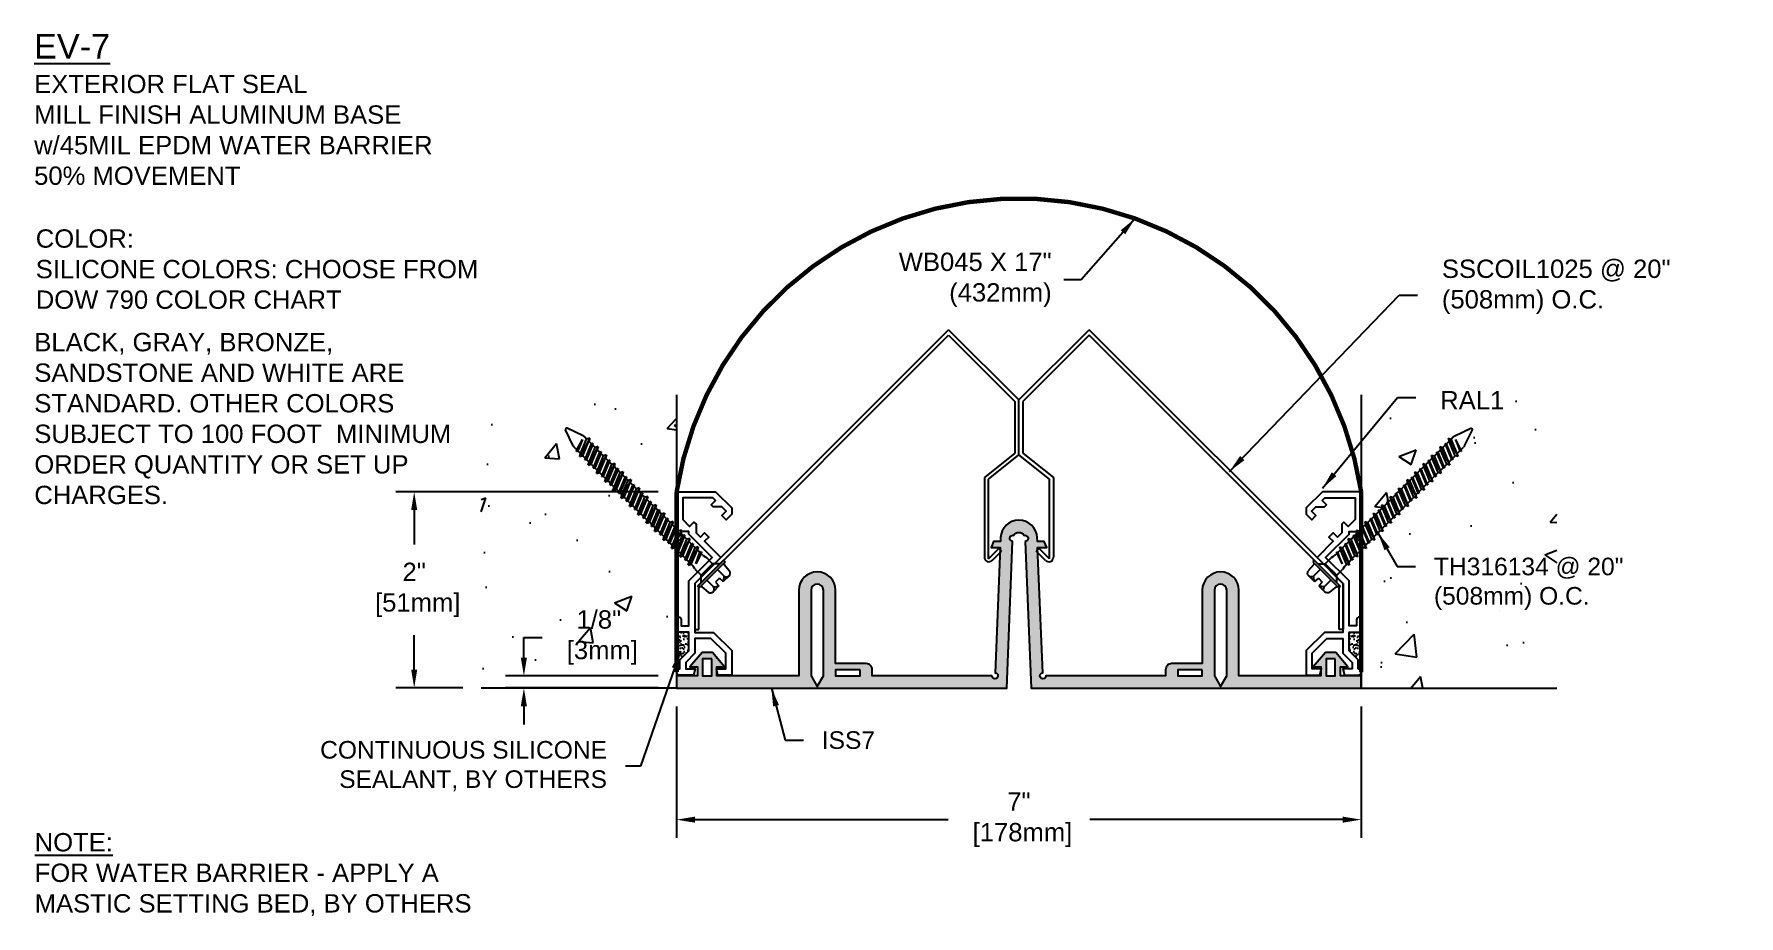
# Model space of a CAD drawing. Header units: inches. Extents: x -34.2 to -16.8, y 18.2 to 27.2.
import ezdxf

# ---------------------------------------------------------------- set-up
doc = ezdxf.new("R2010")
doc.units = ezdxf.units.IN
doc.header["$MEASUREMENT"] = 0
for name, color, linetype in [('Anchors', 4, 'Continuous'), ('Conditions', 1, 'Continuous'), ('Dimensions', 3, 'Continuous'), ('Fillers', 2, 'Continuous'), ('Metals', 7, 'Continuous'), ('TEXT', 2, 'Continuous')]:
    doc.layers.add(name, color=color, linetype=linetype)
doc.styles.add('ARIAL', font='arial.ttf')
doc.dimstyles.new('Arial', dxfattribs={"dimtxt": 0.1875, "dimasz": 0.1875, "dimexe": 0.1875, "dimexo": 0.1875, "dimgap": 0.1875, "dimtad": 0, "dimtih": 1, "dimtoh": 1, "dimdec": 4, "dimzin": 3, "dimdsep": 46, "dimlunit": 4, "dimtxsty": 'ARIAL', "dimcen": 0.1875, "dimadec": 0, "dimazin": 0, "dimtfac": 1, "dimtdec": 4, "dimtofl": 0, "dimtmove": 0, "dimatfit": 3, "dimfxl": 0, "dimfrac": 2, "dimtolj": 1, "dimtzin": 0, "dimarcsym": 0})

# ---------------------------------------------------------------- blocks, each defined once
blk = doc.blocks.new('*D7')
at = {"layer": 'DEFPOINTS', "color": 0}
for p in [(-27.679, 20.558), (-20.679, 20.558), (-27.679, 19.211)]:
    blk.add_point(p, dxfattribs=at)
at = {"layer": 'Dimensions', "color": 0, "lineweight": -2}
for p, q in [((-27.679, 20.37), (-27.679, 19.024)), ((-20.679, 20.37), (-20.679, 19.024)), ((-27.492, 19.211), (-24.904, 19.211)), ((-20.867, 19.211), (-23.454, 19.211))]:
    blk.add_line(p, q, dxfattribs=at)
at = {"layer": 'Dimensions', "color": 0}
for points in [[(-27.492, 19.242), (-27.492, 19.18), (-27.679, 19.211)], [(-20.867, 19.242), (-20.867, 19.18), (-20.679, 19.211)]]:
    blk.add_solid(points, dxfattribs=at)
at = {"layer": 'Dimensions', "color": 0, "insert": (-24.179, 19.211), "char_height": 0.1875, "attachment_point": 5, "style": 'ARIAL'}
blk.add_mtext('\\A1;7"\\P [178mm]', dxfattribs=at)
blk = doc.blocks.new('*D8')
at = {"layer": 'DEFPOINTS', "color": 0}
for p in [(-27.679, 22.565), (-30.363, 20.558), (-29.679, 20.558)]:
    blk.add_point(p, dxfattribs=at)
at = {"layer": 'Dimensions', "color": 0, "lineweight": -2}
for p, q in [((-27.867, 22.565), (-30.551, 22.565)), ((-30.363, 22.377), (-30.363, 22.026)), ((-30.363, 20.745), (-30.363, 21.097)), ((-29.867, 20.558), (-30.551, 20.558))]:
    blk.add_line(p, q, dxfattribs=at)
at = {"layer": 'Dimensions', "color": 0}
for points in [[(-30.394, 22.377), (-30.332, 22.377), (-30.363, 22.565)], [(-30.394, 20.745), (-30.332, 20.745), (-30.363, 20.558)]]:
    blk.add_solid(points, dxfattribs=at)
at = {"layer": 'Dimensions', "color": 0, "insert": (-30.363, 21.561), "char_height": 0.1875, "attachment_point": 5, "style": 'ARIAL'}
blk.add_mtext('\\A1;2"\\P [51mm]', dxfattribs=at)
blk = doc.blocks.new('A$CB0F2')
blk.add_lwpolyline([(0.029, 0.002, -0.958439), (0.032, 0.064), (0.032, 0.158), (0.125, 0.251), (0.125, 0.442), (0.001, 0.442), (0.001, 0.597), (0.017, 0.597, -0.414214), (0.048, 0.566), (0.048, 0.504), (0.125, 0.504), (0.125, 0.965), (0.364, 1.204), (0.125, 1.444), (0.125, 1.471), (0.048, 1.471), (0.048, 1.409, -0.414214), (0.017, 1.378), (0.001, 1.378), (0.001, 1.877), (0.397, 1.877), (0.564, 1.711), (0.564, 1.647), (0.507, 1.59), (0.463, 1.634), (0.508, 1.679), (0.464, 1.723), (0.375, 1.722), (0.354, 1.744), (0.398, 1.788), (0.371, 1.815), (0.063, 1.815), (0.063, 1.594), (0.133, 1.523), (0.177, 1.567), (0.199, 1.545), (0.199, 1.457), (0.243, 1.414), (0.286, 1.457), (0.33, 1.414), (0.286, 1.37), (0.452, 1.204), (0.187, 0.939), (0.187, 0.439), (0.377, 0.439), (0.564, 0.252), (0.564, 0.002), (0.423, 0.002), (0.407, 0.064), (0.502, 0.064), (0.502, 0.226), (0.351, 0.377), (0.187, 0.377), (0.187, 0.225), (0.094, 0.132), (0.094, 0.064), (0.189, 0.064), (0.172, 0.002), (0.029, 0.002)], format="xyb")
blk = doc.blocks.new('ral1')
blk.add_blockref('A$CB0F2', (-0.029, -0.002))
blk = doc.blocks.new('Th316134')
for p, q in [((-0.157, 1.75), (-0.157, 1.769)), ((-0.157, 1.769), (0.157, 1.769)), ((-0.157, 1.75), (0.157, 1.75)), ((-0.135, 1.779), (-0.129, 1.85)), ((-0.115, 1.75), (-0.07, 1.705)), ((-0.097, 1.877), (-0.027, 1.877)), ((-0.065, 1.769), (-0.065, 1.85)), ((-0.023, 1.833), (-0.027, 1.877)), ((-0.023, 1.833), (0.023, 1.833)), ((0.023, 1.833), (0.027, 1.877)), ((0.027, 1.877), (0.097, 1.877)), ((0.064, 1.769), (0.064, 1.85)), ((0.115, 1.75), (0.07, 1.705)), ((0.135, 1.779), (0.129, 1.85)), ((0.157, 1.769), (0.157, 1.75)), ((-0.07, 1.705), (-0.07, 1.638)), ((-0.07, 1.705), (0.07, 1.705)), ((-0.069, 1.628), (-0.063, 1.602)), ((0.069, 1.628), (0.063, 1.602)), ((0.07, 1.705), (0.07, 1.638)), ((-0.086, 1.516), (0.086, 1.566)), ((-0.086, 1.516), (-0.062, 1.529)), ((-0.086, 1.516), (-0.062, 1.503)), ((-0.086, 1.414), (0.086, 1.465)), ((-0.074, 1.566), (0.032, 1.603)), ((-0.074, 1.566), (-0.062, 1.573)), ((-0.074, 1.566), (-0.062, 1.56)), ((-0.074, 1.465), (0.074, 1.516)), ((-0.074, 1.465), (-0.062, 1.471)), ((-0.074, 1.465), (-0.062, 1.459)), ((-0.062, 1.573), (0.032, 1.603)), ((0.032, 1.603), (-0.062, 1.56)), ((-0.062, 1.593), (-0.062, 1.573)), ((0.062, 1.579), (-0.062, 1.529)), ((-0.062, 1.56), (-0.062, 1.529)), ((0.062, 1.553), (-0.062, 1.503)), ((-0.062, 1.471), (0.062, 1.522)), ((0.062, 1.509), (-0.062, 1.459)), ((-0.062, 1.503), (-0.062, 1.471)), ((0.062, 1.478), (-0.062, 1.427)), ((-0.062, 1.459), (-0.062, 1.427)), ((0.062, 1.593), (0.062, 1.579)), ((0.086, 1.566), (0.062, 1.579)), ((0.086, 1.566), (0.062, 1.553)), ((0.062, 1.553), (0.062, 1.522)), ((0.074, 1.516), (0.062, 1.522)), ((0.074, 1.516), (0.062, 1.509)), ((0.062, 1.509), (0.062, 1.478)), ((0.086, 1.465), (0.062, 1.478)), ((0.086, 1.465), (0.062, 1.452)), ((-0.086, 1.414), (-0.062, 1.427)), ((-0.086, 1.414), (-0.062, 1.401)), ((-0.086, 1.313), (0.086, 1.363)), ((-0.086, 1.313), (-0.062, 1.325)), ((-0.086, 1.313), (-0.062, 1.3)), ((-0.074, 1.363), (0.074, 1.414)), ((-0.074, 1.363), (-0.062, 1.369)), ((-0.074, 1.363), (-0.062, 1.357)), ((-0.074, 1.262), (0.074, 1.313)), ((0.062, 1.452), (-0.062, 1.401)), ((-0.062, 1.369), (0.062, 1.42)), ((0.062, 1.408), (-0.062, 1.357)), ((-0.062, 1.401), (-0.062, 1.369)), ((0.062, 1.376), (-0.062, 1.325)), ((-0.062, 1.357), (-0.062, 1.325)), ((0.062, 1.35), (-0.062, 1.3)), ((-0.062, 1.268), (0.062, 1.319)), ((0.062, 1.452), (0.062, 1.42)), ((0.074, 1.414), (0.062, 1.42)), ((0.074, 1.414), (0.062, 1.408)), ((0.062, 1.408), (0.062, 1.376)), ((0.086, 1.363), (0.062, 1.376)), ((0.086, 1.363), (0.062, 1.35)), ((0.062, 1.35), (0.062, 1.319)), ((0.074, 1.313), (0.062, 1.319)), ((0.074, 1.313), (0.062, 1.306)), ((-0.086, 1.211), (0.086, 1.262)), ((-0.086, 1.211), (-0.062, 1.224)), ((-0.086, 1.211), (-0.062, 1.198)), ((-0.074, 1.262), (-0.062, 1.268)), ((-0.074, 1.262), (-0.062, 1.256)), ((-0.074, 1.16), (0.074, 1.211)), ((-0.074, 1.16), (-0.062, 1.166)), ((0.062, 1.306), (-0.062, 1.256)), ((-0.062, 1.3), (-0.062, 1.268)), ((0.062, 1.275), (-0.062, 1.224)), ((-0.062, 1.256), (-0.062, 1.224)), ((0.062, 1.249), (-0.062, 1.198)), ((-0.062, 1.166), (0.062, 1.217)), ((0.062, 1.205), (-0.062, 1.154)), ((-0.062, 1.198), (-0.062, 1.166)), ((0.062, 1.173), (-0.062, 1.122)), ((0.062, 1.306), (0.062, 1.275)), ((0.086, 1.262), (0.062, 1.275)), ((0.086, 1.262), (0.062, 1.249)), ((0.062, 1.249), (0.062, 1.217)), ((0.074, 1.211), (0.062, 1.217)), ((0.074, 1.211), (0.062, 1.205)), ((0.062, 1.205), (0.062, 1.173)), ((0.086, 1.16), (0.062, 1.173)), ((-0.086, 1.109), (0.086, 1.16)), ((-0.086, 1.109), (-0.062, 1.122)), ((-0.086, 1.109), (-0.062, 1.096)), ((-0.086, 1.008), (0.086, 1.059)), ((-0.086, 1.008), (-0.062, 1.021)), ((-0.074, 1.16), (-0.062, 1.154)), ((-0.074, 1.059), (0.074, 1.109)), ((-0.074, 1.059), (-0.062, 1.065)), ((-0.074, 1.059), (-0.062, 1.052)), ((-0.062, 1.154), (-0.062, 1.122)), ((0.062, 1.147), (-0.062, 1.096)), ((-0.062, 1.065), (0.062, 1.116)), ((0.062, 1.103), (-0.062, 1.052)), ((-0.062, 1.096), (-0.062, 1.065)), ((0.062, 1.072), (-0.062, 1.021)), ((-0.062, 1.052), (-0.062, 1.021)), ((0.062, 1.046), (-0.062, 0.995)), ((0.086, 1.16), (0.062, 1.147)), ((0.062, 1.147), (0.062, 1.116)), ((0.074, 1.109), (0.062, 1.116)), ((0.074, 1.109), (0.062, 1.103)), ((0.062, 1.103), (0.062, 1.072)), ((0.086, 1.059), (0.062, 1.072)), ((0.086, 1.059), (0.062, 1.046)), ((0.062, 1.046), (0.062, 1.014)), ((-0.086, 1.008), (-0.062, 0.995)), ((-0.086, 0.906), (0.086, 0.957)), ((-0.086, 0.906), (-0.062, 0.919)), ((-0.086, 0.906), (-0.062, 0.893)), ((-0.074, 0.957), (0.074, 1.008)), ((-0.074, 0.957), (-0.062, 0.963)), ((-0.074, 0.957), (-0.062, 0.951)), ((-0.074, 0.855), (0.074, 0.906)), ((-0.062, 0.963), (0.062, 1.014)), ((0.062, 1.002), (-0.062, 0.951)), ((-0.062, 0.995), (-0.062, 0.963)), ((0.062, 0.97), (-0.062, 0.919)), ((-0.062, 0.951), (-0.062, 0.919)), ((0.062, 0.944), (-0.062, 0.893)), ((-0.062, 0.862), (0.062, 0.912)), ((0.062, 0.9), (-0.062, 0.849)), ((-0.062, 0.893), (-0.062, 0.862)), ((0.074, 1.008), (0.062, 1.014)), ((0.074, 1.008), (0.062, 1.002)), ((0.062, 1.002), (0.062, 0.97)), ((0.086, 0.957), (0.062, 0.97)), ((0.086, 0.957), (0.062, 0.944)), ((0.062, 0.944), (0.062, 0.912)), ((0.074, 0.906), (0.062, 0.912)), ((0.074, 0.906), (0.062, 0.9)), ((0.062, 0.9), (0.062, 0.868)), ((-0.086, 0.805), (0.086, 0.855)), ((-0.086, 0.805), (-0.062, 0.818)), ((-0.086, 0.805), (-0.062, 0.792)), ((-0.086, 0.703), (0.086, 0.754)), ((-0.074, 0.855), (-0.062, 0.862)), ((-0.074, 0.855), (-0.062, 0.849)), ((-0.074, 0.754), (0.074, 0.805)), ((-0.074, 0.754), (-0.062, 0.76)), ((-0.074, 0.754), (-0.062, 0.748)), ((0.062, 0.868), (-0.062, 0.818)), ((-0.062, 0.849), (-0.062, 0.818)), ((0.062, 0.843), (-0.062, 0.792)), ((-0.062, 0.76), (0.062, 0.811)), ((0.062, 0.799), (-0.062, 0.748)), ((-0.062, 0.792), (-0.062, 0.76)), ((0.062, 0.767), (-0.062, 0.716)), ((-0.062, 0.748), (-0.062, 0.716)), ((0.062, 0.741), (-0.062, 0.69)), ((0.086, 0.855), (0.062, 0.868)), ((0.086, 0.855), (0.062, 0.843)), ((0.062, 0.843), (0.062, 0.811)), ((0.074, 0.805), (0.062, 0.811)), ((0.074, 0.805), (0.062, 0.799)), ((0.062, 0.799), (0.062, 0.767)), ((0.086, 0.754), (0.062, 0.767)), ((0.086, 0.754), (0.062, 0.741)), ((0.062, 0.749), (0.062, 0.717)), ((-0.086, 0.703), (-0.062, 0.716)), ((-0.086, 0.703), (-0.062, 0.69)), ((-0.086, 0.609), (0.086, 0.66)), ((-0.086, 0.609), (-0.062, 0.622)), ((-0.086, 0.609), (-0.062, 0.596)), ((-0.074, 0.66), (0.074, 0.711)), ((-0.074, 0.66), (-0.062, 0.666)), ((-0.074, 0.66), (-0.062, 0.654)), ((-0.074, 0.559), (0.074, 0.609)), ((-0.062, 0.666), (0.062, 0.717)), ((0.062, 0.705), (-0.062, 0.654)), ((-0.062, 0.698), (-0.062, 0.666)), ((0.062, 0.673), (-0.062, 0.622)), ((-0.062, 0.654), (-0.062, 0.622)), ((0.062, 0.647), (-0.062, 0.596)), ((-0.062, 0.565), (0.062, 0.616)), ((0.062, 0.603), (-0.062, 0.552)), ((-0.062, 0.596), (-0.062, 0.565)), ((0.074, 0.711), (0.062, 0.717)), ((0.074, 0.711), (0.062, 0.705)), ((0.062, 0.705), (0.062, 0.673)), ((0.086, 0.66), (0.062, 0.673)), ((0.086, 0.66), (0.062, 0.647)), ((0.062, 0.647), (0.062, 0.616)), ((0.074, 0.609), (0.062, 0.616)), ((0.074, 0.609), (0.062, 0.603)), ((0.062, 0.603), (0.062, 0.572)), ((-0.086, 0.508), (0.086, 0.559)), ((-0.086, 0.508), (-0.062, 0.521)), ((-0.086, 0.508), (-0.062, 0.495)), ((-0.086, 0.406), (0.086, 0.457)), ((-0.074, 0.559), (-0.062, 0.565)), ((-0.074, 0.559), (-0.062, 0.552)), ((-0.074, 0.457), (0.074, 0.508)), ((-0.074, 0.457), (-0.062, 0.463)), ((-0.074, 0.457), (-0.062, 0.451)), ((0.062, 0.572), (-0.062, 0.521)), ((-0.062, 0.552), (-0.062, 0.521)), ((0.062, 0.546), (-0.062, 0.495)), ((-0.062, 0.463), (0.062, 0.514)), ((0.062, 0.502), (-0.062, 0.451)), ((-0.062, 0.495), (-0.062, 0.463)), ((0.062, 0.47), (-0.062, 0.419)), ((-0.062, 0.451), (-0.062, 0.419)), ((0.062, 0.444), (-0.062, 0.393)), ((0.086, 0.559), (0.062, 0.572)), ((0.086, 0.559), (0.062, 0.546)), ((0.062, 0.546), (0.062, 0.514)), ((0.074, 0.508), (0.062, 0.514)), ((0.074, 0.508), (0.062, 0.502)), ((0.062, 0.502), (0.062, 0.47)), ((0.086, 0.457), (0.062, 0.47)), ((0.086, 0.457), (0.062, 0.444)), ((0.062, 0.444), (0.062, 0.412)), ((-0.086, 0.406), (-0.062, 0.419)), ((-0.086, 0.406), (-0.062, 0.393)), ((-0.086, 0.305), (0.086, 0.355)), ((-0.086, 0.305), (-0.062, 0.318)), ((-0.086, 0.305), (-0.062, 0.292)), ((-0.074, 0.355), (0.074, 0.406)), ((-0.074, 0.355), (-0.062, 0.362)), ((-0.074, 0.355), (-0.062, 0.349)), ((-0.074, 0.254), (0.074, 0.305)), ((-0.062, 0.362), (0.062, 0.412)), ((0.062, 0.4), (-0.062, 0.349)), ((-0.062, 0.393), (-0.062, 0.362)), ((0.062, 0.368), (-0.062, 0.318)), ((-0.062, 0.349), (-0.062, 0.318)), ((0.062, 0.343), (-0.062, 0.292)), ((-0.062, 0.26), (0.062, 0.311)), ((0.062, 0.299), (-0.062, 0.248)), ((-0.062, 0.292), (-0.062, 0.26)), ((0.074, 0.406), (0.062, 0.412)), ((0.074, 0.406), (0.062, 0.4)), ((0.062, 0.4), (0.062, 0.368)), ((0.086, 0.355), (0.062, 0.368)), ((0.086, 0.355), (0.062, 0.343)), ((0.062, 0.343), (0.062, 0.311)), ((0.074, 0.305), (0.062, 0.311)), ((0.074, 0.305), (0.062, 0.299)), ((0.062, 0.299), (0.062, 0.267)), ((-0.086, 0.203), (0.086, 0.254)), ((-0.086, 0.203), (-0.062, 0.216)), ((-0.086, 0.203), (-0.062, 0.19)), ((-0.074, 0.254), (-0.062, 0.26)), ((-0.074, 0.254), (-0.062, 0.248)), ((0.062, 0.267), (-0.062, 0.216)), ((-0.062, 0.248), (-0.062, 0.216)), ((0.062, 0.241), (-0.062, 0.19)), ((-0.062, 0.19), (-0.062, 0.164)), ((-0.06, 0.149), (-0.01, 0.006)), ((-0.034, 0.166), (0.062, 0.209)), ((-0.034, 0.166), (0.074, 0.203)), ((0.062, 0.197), (-0.034, 0.166)), ((0.06, 0.149), (0.01, 0.006)), ((0.086, 0.254), (0.062, 0.267)), ((0.086, 0.254), (0.062, 0.241)), ((0.062, 0.241), (0.062, 0.209)), ((0.074, 0.203), (0.062, 0.209)), ((0.074, 0.203), (0.062, 0.197)), ((0.062, 0.197), (0.062, 0.164))]:
    blk.add_line(p, q)
for centre, radius, start, end in [((-0.146, 1.78), 0.0112, 270, 355), ((-0.097, 1.845), 0.0327, 9.285, 170.715), ((0, 1.788), 0.0896, 107.4215, 136.0407), ((0, 1.788), 0.0896, 43.9593, 72.5785), ((0.097, 1.845), 0.0327, 9.285, 170.715), ((0.146, 1.78), 0.0112, 185, 270), ((-0.023, 1.638), 0.0465, 180, 191.9357), ((0.023, 1.638), 0.0465, 348.0643, 0), ((-0.109, 1.593), 0.0465, 0, 11.9357), ((0.109, 1.593), 0.0465, 168.0643, 180), ((-0.016, 0.164), 0.0465, 180, 199.3058), ((0.016, 0.164), 0.0465, 340.6942, 0), ((0, 0.011), 0.0106, 204.1001, 335.8999)]:
    blk.add_arc(centre, radius, start, end)
blk = doc.blocks.new('*D9')
at = {"layer": 'DEFPOINTS', "color": 0}
for p in [(-27.679, 20.681), (-29.241, 20.558), (-27.679, 20.558)]:
    blk.add_point(p, dxfattribs=at)
at = {"layer": 'Dimensions', "color": 0, "lineweight": -2}
for p, q in [((-29.241, 20.869), (-29.241, 21.074)), ((-29.241, 21.074), (-29.054, 21.074)), ((-27.867, 20.681), (-29.429, 20.681)), ((-27.867, 20.558), (-29.429, 20.558)), ((-29.241, 20.37), (-29.241, 20.183))]:
    blk.add_line(p, q, dxfattribs=at)
at = {"layer": 'Dimensions', "color": 0}
for points in [[(-29.273, 20.869), (-29.21, 20.869), (-29.241, 20.681)], [(-29.273, 20.37), (-29.21, 20.37), (-29.241, 20.558)]]:
    blk.add_solid(points, dxfattribs=at)
at = {"layer": 'Dimensions', "color": 0, "insert": (-28.475, 21.074), "char_height": 0.1875, "attachment_point": 5, "style": 'ARIAL'}
blk.add_mtext('\\A1;1/8"\\P [3mm]', dxfattribs=at)
blk = doc.blocks.new('ISS7')
h = blk.add_hatch(color=256)
h.dxf.hatch_style = 1
h.paths.add_polyline_path([(3.436, 1.5, -1.123662), (3.446, 1.561, -0.575948), (3.554, 1.561, -1.123662), (3.564, 1.5), (3.625, 0), (7, 0), (7, 0.125), (6.787, 0.125), (6.787, 0.218), (6.865, 0.218), (6.74, 0.363), (6.635, 0.363), (6.51, 0.218), (6.587, 0.218), (6.587, 0.125), (5.75, 0.125), (5.75, 1, 1), (5.375, 1), (5.375, 0.25), (5.062, 0.25, 0.414214), (5, 0.187), (5, 0.125), (3.776, 0.125, -2.346244), (3.744, 0.156), (3.691, 1.438), (3.784, 1.438), (3.759, 1.5), (3.689, 1.5), (3.687, 1.538, 0.960016), (3.313, 1.538), (3.311, 1.5), (3.241, 1.5), (3.216, 1.438), (3.309, 1.438), (3.256, 0.156, -2.346244), (3.224, 0.125), (2, 0.125), (2, 0.187, 0.414214), (1.938, 0.25), (1.625, 0.25), (1.625, 1, 1), (1.25, 1), (1.25, 0.125), (0.412, 0.125), (0.412, 0.218), (0.49, 0.218), (0.365, 0.363), (0.26, 0.363), (0.135, 0.218), (0.212, 0.218), (0.212, 0.125), (0, 0.125), (0, 0), (3.375, 0)])
h.paths.add_polyline_path([(1.875, 0.125), (1.625, 0.125), (1.625, 0.187), (1.875, 0.187)], flags=16)
h.paths.add_polyline_path([(1.5, 0.125), (1.438, 0.015), (1.375, 0.125), (1.375, 1, -1), (1.5, 1)], flags=16)
h.paths.add_polyline_path([(5.125, 0.125), (5.125, 0.187), (5.375, 0.187), (5.375, 0.125)], flags=16)
h.paths.add_polyline_path([(5.5, 0.125), (5.5, 1, -1), (5.625, 1), (5.625, 0.125), (5.562, 0.015)], flags=16)
h.paths.add_polyline_path([(0.359, 0.125), (0.266, 0.125), (0.266, 0.297), (0.359, 0.297)], flags=16)
h.paths.add_polyline_path([(6.641, 0.125), (6.641, 0.297), (6.734, 0.297), (6.734, 0.125)], flags=16)
for points in [[(3.564, 1.5), (3.625, 0), (7, 0), (7, 0.125), (6.787, 0.125), (6.787, 0.218), (6.865, 0.218), (6.74, 0.363), (6.635, 0.363), (6.51, 0.218), (6.587, 0.218), (6.587, 0.125), (5.75, 0.125), (5.75, 1, 1), (5.375, 1), (5.375, 0.25), (5.062, 0.25, 0.414214), (5, 0.187), (5, 0.125), (3.776, 0.125, -2.346244), (3.744, 0.156), (3.691, 1.438), (3.784, 1.438), (3.759, 1.5), (3.689, 1.5), (3.687, 1.538, 0.960016), (3.313, 1.538), (3.311, 1.5), (3.241, 1.5), (3.216, 1.438), (3.309, 1.438), (3.256, 0.156, -2.346244), (3.224, 0.125), (2, 0.125), (2, 0.187, 0.414214), (1.938, 0.25), (1.625, 0.25), (1.625, 1, 1), (1.25, 1), (1.25, 0.125), (0.412, 0.125), (0.412, 0.218), (0.49, 0.218), (0.365, 0.363), (0.26, 0.363), (0.135, 0.218), (0.212, 0.218), (0.212, 0.125), (0, 0.125), (0, 0), (3.375, 0), (3.436, 1.5, -1.123662), (3.446, 1.561, -0.575948), (3.554, 1.561, -1.123662)], [(1.375, 1), (1.375, 0.125), (1.438, 0.015), (1.5, 0.125), (1.5, 1, 1)], [(5.625, 1, 1), (5.5, 1), (5.5, 0.125), (5.562, 0.015), (5.625, 0.125)]]:
    blk.add_lwpolyline(points, format="xyb", close=True)
for points in [[(0.359, 0.297), (0.266, 0.297), (0.266, 0.125), (0.359, 0.125)], [(1.875, 0.187), (1.625, 0.187), (1.625, 0.125), (1.875, 0.125)], [(5.375, 0.187), (5.125, 0.187), (5.125, 0.125), (5.375, 0.125)], [(6.734, 0.297), (6.641, 0.297), (6.641, 0.125), (6.734, 0.125)]]:
    blk.add_lwpolyline(points, close=True)
blk = doc.blocks.new('SS2C7')
for p, q in [((0.123, 0.461), (2.719, 3.056)), ((0.163, 0.444), (2.719, 3)), ((6.752, 0.461), (4.156, 3.056)), ((6.712, 0.444), (4.156, 3)), ((3.125, 0.713), (3.232, 0.82)), ((3.165, 0.697), (3.261, 0.792)), ((3.232, 0.82), (3.261, 0.792)), ((3.643, 0.82), (3.614, 0.792)), ((3.71, 0.697), (3.614, 0.792)), ((3.75, 0.713), (3.643, 0.82))]:
    blk.add_line(p, q)
for centre, start, end in [((3.132, 0.73), 180, 315), ((3.743, 0.73), 225, 0)]:
    blk.add_arc(centre, 0.0469, start, end)
at = {"layer": 'Metals'}
for p, q in [((3.438, 2.338), (2.719, 3.056)), ((2.719, 3), (3.397, 2.322)), ((3.438, 2.338), (4.156, 3.056)), ((4.156, 3), (3.478, 2.322)), ((3.397, 2.322), (3.397, 1.996)), ((3.438, 1.996), (3.438, 2.338)), ((3.438, 1.996), (3.438, 2.338)), ((3.438, 1.996), (3.438, 2.338)), ((3.438, 1.996), (3.438, 2.338)), ((3.478, 2.322), (3.478, 1.996)), ((3.397, 1.996), (3.397, 1.795)), ((3.438, 1.776), (3.438, 1.996)), ((3.438, 1.776), (3.438, 1.996)), ((3.438, 1.776), (3.438, 1.996)), ((3.438, 1.776), (3.438, 1.996)), ((3.478, 1.996), (3.478, 1.795)), ((3.397, 1.795), (3.085, 1.545)), ((3.125, 1.526), (3.438, 1.776)), ((3.75, 1.526), (3.438, 1.776)), ((3.478, 1.795), (3.79, 1.545)), ((3.085, 1.545), (3.085, 0.73)), ((3.125, 0.713), (3.125, 1.526)), ((3.75, 0.713), (3.75, 1.526)), ((3.79, 1.545), (3.79, 0.73)), ((0.123, 0.461), (0.123, -0.011)), ((0.163, -0.011), (0.163, 0.444)), ((6.712, -0.011), (6.712, 0.444)), ((6.752, 0.461), (6.752, -0.011)), ((0.123, -0.011), (0.163, -0.011)), ((6.752, -0.011), (6.712, -0.011))]:
    blk.add_line(p, q, dxfattribs=at)

msp = doc.modelspace()

# ---------------------------------------------------------------- hatches: boundary and pattern name
at = {"layer": 'Conditions'}
h = msp.add_hatch(dxfattribs=at)
h.set_pattern_fill('AR-CONC', color=256, scale=0.25, style=0)
h.set_pattern_definition([(50, (-29.7818, 17.4272), (1.79315, -0.15688), [0.1875, -2.0625]), (355, (-29.7818, 17.4272), (-0.3469, 1.8805), [0.15, -1.65]), (100.45, (-29.6324, 17.4141), (1.44627, 1.7236), [0.15935, -1.75286]), (46.184, (-29.7818, 17.9272), (2.6681, -0.4138), [0.28125, -3.09375]), (96.636, (-29.5594, 17.8927), (2.3367, 2.4353), [0.239, -2.6293]), (351.184, (-29.7818, 17.9272), (2.3367, 2.4353), [0.225, -2.475]), (21, (-29.5318, 17.8022), (1.49227, -1.00655), [0.1875, -2.0625]), (326, (-29.5318, 17.8022), (0.6083, 1.8129), [0.15, -1.65]), (71.45, (-29.4074, 17.7183), (2.10056, 0.80633), [0.15935, -1.75286]), (37.5, (-29.7818, 17.4272), (0.0304, 0.832235), [0, -1.63, 0, -1.675, 0, -1.65625]), (7.5, (-29.7818, 17.4272), (0.65767, 0.98603), [0, -0.955, 0, -1.5925, 0, -0.63125]), (327.5, (-30.3393, 17.4272), (1.334556, -0.05639), [0, -0.625, 0, -1.95, 0, -2.5875]), (317.5, (-30.5893, 17.4272), (1.45797, 0.25026), [0, -0.8125, 0, -1.295, 0, -1.8375])])
h.paths.add_polyline_path([(-27.67902, 21.9727), (-27.69208, 21.98576), (-27.70697, 21.98129), (-27.7025, 21.99619), (-27.72931, 22.02299), (-27.76054, 22.01363), (-27.75118, 22.04486), (-27.77798, 22.07167), (-27.79288, 22.0672), (-27.78841, 22.08209), (-27.81522, 22.1089), (-27.84645, 22.09953), (-27.83708, 22.13076), (-27.86389, 22.15757), (-27.87878, 22.1531), (-27.87431, 22.168), (-27.90112, 22.1948), (-27.93235, 22.18543), (-27.92298, 22.21667), (-27.94979, 22.24347), (-27.96468, 22.23901), (-27.96022, 22.2539), (-27.98702, 22.28071), (-28.01825, 22.27134), (-28.00889, 22.30257), (-28.03569, 22.32938), (-28.05059, 22.32491), (-28.04612, 22.3398), (-28.07293, 22.36661), (-28.10416, 22.35724), (-28.09479, 22.38847), (-28.1216, 22.41528), (-28.13649, 22.41081), (-28.13202, 22.42571), (-28.15883, 22.45251), (-28.19006, 22.44315), (-28.18069, 22.47438), (-28.2075, 22.50118), (-28.22239, 22.49672), (-28.21793, 22.51161), (-28.24473, 22.53842), (-28.27597, 22.52905), (-28.2666, 22.56028), (-28.2868, 22.58048), (-28.30169, 22.57601), (-28.29722, 22.59091), (-28.32403, 22.61771), (-28.35526, 22.60835), (-28.34589, 22.63958), (-28.3727, 22.66638), (-28.38759, 22.66192), (-28.38313, 22.67681), (-28.40993, 22.70362), (-28.44117, 22.69425), (-28.4318, 22.72548), (-28.4586, 22.75229), (-28.4735, 22.74782), (-28.46903, 22.76271), (-28.49584, 22.78952), (-28.52707, 22.78015), (-28.5177, 22.81138), (-28.54451, 22.83819), (-28.5594, 22.83372), (-28.55493, 22.84862), (-28.58174, 22.87542), (-28.61297, 22.86606), (-28.60361, 22.89729), (-28.63041, 22.92409), (-28.64531, 22.91963), (-28.64084, 22.93452), (-28.66764, 22.96133), (-28.69888, 22.95196), (-28.68951, 22.98319), (-28.71632, 23.01), (-28.73121, 23.00553), (-28.72674, 23.02042), (-28.75433, 23.04802, -0.08443704), (-28.76513, 23.06323), (-28.84264, 23.22433, -0.77412328), (-28.82534, 23.24162), (-28.66424, 23.16411, -0.08443704), (-28.64903, 23.15332), (-28.62716, 23.13145), (-28.59592, 23.14082), (-28.60529, 23.10958), (-28.57849, 23.08278), (-28.56359, 23.08724), (-28.56806, 23.07235), (-28.54125, 23.04554), (-28.51002, 23.05491), (-28.51939, 23.02368), (-28.49258, 22.99687), (-28.47769, 23.00134), (-28.48216, 22.98645), (-28.45535, 22.95964), (-28.42412, 22.96901), (-28.43348, 22.93778), (-28.40668, 22.91097), (-28.39178, 22.91544), (-28.39625, 22.90054), (-28.36944, 22.87374), (-28.33821, 22.88311), (-28.34758, 22.85187), (-28.32077, 22.82507), (-28.30588, 22.82953), (-28.31035, 22.81464), (-28.28354, 22.78783), (-28.25231, 22.7972), (-28.26168, 22.76597), (-28.23487, 22.73916), (-28.21998, 22.74363), (-28.22444, 22.72874), (-28.20425, 22.70854), (-28.17301, 22.71791), (-28.18238, 22.68667), (-28.15557, 22.65987), (-28.14068, 22.66433), (-28.14515, 22.64944), (-28.11834, 22.62263), (-28.08711, 22.632), (-28.09648, 22.60077), (-28.06967, 22.57396), (-28.05478, 22.57843), (-28.05924, 22.56354), (-28.03244, 22.53673), (-28.00121, 22.5461), (-28.01057, 22.51487), (-27.98377, 22.48806), (-27.96887, 22.49253), (-27.97334, 22.47763), (-27.94653, 22.45083), (-27.9153, 22.46019), (-27.92467, 22.42896), (-27.89786, 22.40216), (-27.88297, 22.40662), (-27.88744, 22.39173), (-27.86063, 22.36492), (-27.8294, 22.37429), (-27.83877, 22.34306), (-27.81196, 22.31625), (-27.79707, 22.32072), (-27.80153, 22.30583), (-27.77473, 22.27902), (-27.74349, 22.28839), (-27.75286, 22.25715), (-27.72606, 22.23035), (-27.71116, 22.23482), (-27.71563, 22.21992), (-27.68882, 22.19312), (-27.67908, 22.19604), (-27.67908, 22.5649), (-27.67902, 22.5649), (-27.67902, 23.55752), (-29.67902, 23.55752), (-29.67902, 20.55752), (-27.67902, 20.55752), (-27.67902, 20.71894, -0.03167313), (-27.67902, 20.72286), (-27.67902, 21.1299), (-27.67908, 21.1299), (-27.67908, 21.2849), (-27.67902, 21.2849)])
h = msp.add_hatch(dxfattribs=at)
h.set_pattern_fill('AR-CONC', color=256, scale=0.25, style=0)
h.set_pattern_definition([(50, (3, 0), (1.79315, -0.15688), [0.1875, -2.0625]), (355, (3, 0), (-0.34688, 1.88048), [0.15, -1.65]), (100.4514, (3.1494, -0.013), (1.44627, 1.7236), [0.15935, -1.752855]), (46.184, (3, 0.5), (2.6681, -0.4138), [0.28125, -3.09375]), (96.636, (3.2223, 0.4655), (2.33665, 2.4353), [0.23903, -2.62928]), (351.184, (3, 0.5), (2.33665, 2.4353), [0.225, -2.475]), (21, (3.25, 0.375), (1.49227, -1.00655), [0.1875, -2.0625]), (326, (3.25, 0.375), (0.60829, 1.81288), [0.15, -1.65]), (71.4514, (3.3744, 0.2911), (2.10056, 0.80633), [0.15935, -1.752855]), (37.5, (3, 0), (0.0304, 0.832235), [0, -1.63, 0, -1.675, 0, -1.65625]), (7.5, (3, 0), (0.657674, 0.98603), [0, -0.955, 0, -1.5925, 0, -0.63125]), (327.5, (2.4425, 0), (1.334556, -0.056387), [0, -0.625, 0, -1.95, 0, -2.5875]), (317.5, (2.1925, 0), (1.457965, 0.250262), [0, -0.8125, 0, -1.295, 0, -1.8375])])
h.paths.add_polyline_path([(-18.67902, 23.55752), (-20.67902, 23.55752), (-20.67902, 22.5649), (-20.67895, 22.5649), (-20.67895, 22.19604), (-20.66921, 22.19312), (-20.6424, 22.21992), (-20.64687, 22.23482), (-20.63198, 22.23035), (-20.60517, 22.25715), (-20.61454, 22.28839), (-20.58331, 22.27902), (-20.5565, 22.30583), (-20.56097, 22.32072), (-20.54607, 22.31625), (-20.51927, 22.34306), (-20.52863, 22.37429), (-20.4974, 22.36492), (-20.4706, 22.39173), (-20.47506, 22.40662), (-20.46017, 22.40216), (-20.43336, 22.42896), (-20.44273, 22.46019), (-20.4115, 22.45083), (-20.38469, 22.47763), (-20.38916, 22.49253), (-20.37427, 22.48806), (-20.34746, 22.51487), (-20.35683, 22.5461), (-20.3256, 22.53673), (-20.29879, 22.56354), (-20.30326, 22.57843), (-20.28836, 22.57396), (-20.26156, 22.60077), (-20.27092, 22.632), (-20.23969, 22.62263), (-20.21288, 22.64944), (-20.21735, 22.66433), (-20.20246, 22.65987), (-20.17565, 22.68667), (-20.18502, 22.71791), (-20.15379, 22.70854), (-20.13359, 22.72874), (-20.13806, 22.74363), (-20.12316, 22.73916), (-20.09636, 22.76597), (-20.10572, 22.7972), (-20.07449, 22.78783), (-20.04769, 22.81464), (-20.05215, 22.82953), (-20.03726, 22.82507), (-20.01045, 22.85187), (-20.01982, 22.88311), (-19.98859, 22.87374), (-19.96178, 22.90054), (-19.96625, 22.91544), (-19.95136, 22.91097), (-19.92455, 22.93778), (-19.93392, 22.96901), (-19.90268, 22.95964), (-19.87588, 22.98645), (-19.88034, 23.00134), (-19.86545, 22.99687), (-19.83865, 23.02368), (-19.84801, 23.05491), (-19.81678, 23.04554), (-19.78997, 23.07235), (-19.79444, 23.08724), (-19.77955, 23.08278), (-19.75274, 23.10958), (-19.76211, 23.14082), (-19.73088, 23.13145), (-19.709, 23.15332, -0.08443704), (-19.69379, 23.16411), (-19.53269, 23.24162, -0.77412328), (-19.5154, 23.22433), (-19.59291, 23.06323, -0.08443704), (-19.6037, 23.04802), (-19.63129, 23.02042), (-19.62682, 23.00553), (-19.64172, 23.01), (-19.66852, 22.98319), (-19.65916, 22.95196), (-19.69039, 22.96133), (-19.71719, 22.93452), (-19.71273, 22.91963), (-19.72762, 22.92409), (-19.75443, 22.89729), (-19.74506, 22.86606), (-19.77629, 22.87542), (-19.8031, 22.84862), (-19.79863, 22.83372), (-19.81352, 22.83819), (-19.84033, 22.81138), (-19.83096, 22.78015), (-19.8622, 22.78952), (-19.889, 22.76271), (-19.88454, 22.74782), (-19.89943, 22.75229), (-19.92624, 22.72548), (-19.91687, 22.69425), (-19.9481, 22.70362), (-19.97491, 22.67681), (-19.97044, 22.66192), (-19.98533, 22.66638), (-20.01214, 22.63958), (-20.00277, 22.60835), (-20.034, 22.61771), (-20.06081, 22.59091), (-20.05634, 22.57601), (-20.07124, 22.58048), (-20.09143, 22.56028), (-20.08207, 22.52905), (-20.1133, 22.53842), (-20.14011, 22.51161), (-20.13564, 22.49672), (-20.15053, 22.50118), (-20.17734, 22.47438), (-20.16797, 22.44315), (-20.1992, 22.45251), (-20.22601, 22.42571), (-20.22154, 22.41081), (-20.23644, 22.41528), (-20.26324, 22.38847), (-20.25387, 22.35724), (-20.28511, 22.36661), (-20.31191, 22.3398), (-20.30745, 22.32491), (-20.32234, 22.32938), (-20.34915, 22.30257), (-20.33978, 22.27134), (-20.37101, 22.28071), (-20.39782, 22.2539), (-20.39335, 22.23901), (-20.40824, 22.24347), (-20.43505, 22.21667), (-20.42568, 22.18543), (-20.45691, 22.1948), (-20.48372, 22.168), (-20.47925, 22.1531), (-20.49415, 22.15757), (-20.52095, 22.13076), (-20.51159, 22.09953), (-20.54282, 22.1089), (-20.56962, 22.08209), (-20.56516, 22.0672), (-20.58005, 22.07167), (-20.60686, 22.04486), (-20.59749, 22.01363), (-20.62872, 22.02299), (-20.65553, 21.99619), (-20.65106, 21.98129), (-20.66595, 21.98576), (-20.67902, 21.9727), (-20.67902, 21.2849), (-20.67895, 21.2849), (-20.67895, 21.1299), (-20.67902, 21.1299), (-20.67902, 20.72286, -0.03167313), (-20.67902, 20.71894), (-20.67902, 20.55752), (-18.67902, 20.55752)])
h.paths.add_polyline_path([(-19.15778, 22.90378), (-16.81643, 22.90378), (-16.81643, 22.27681), (-19.15778, 22.27681)], flags=9)
h = msp.add_hatch(dxfattribs=at)
h.set_pattern_fill('AR-SAND', color=256, scale=0.0325, style=0)
h.set_pattern_definition([(37.5, (-29.679016, 20.55752), (-0.0020473, 0.0626218), [0, -0.0494, 0, -0.05525, 0, -0.0528125]), (7.5, (-29.67902, 20.55752), (0.0575177, 0.0917197), [0, -0.02665, 0, -0.044525, 0, -0.0170625]), (327.5, (-29.71899, 20.55752), (0.1012096, 0.0001839), [0, -0.01625, 0, -0.0585, 0, -0.076375]), (317.5, (-29.71899, 20.55752), (0.097699, 0.0285245), [0, -0.008125, 0, -0.03835, 0, -0.043875])])
h.paths.add_polyline_path([(-27.55508, 21.1299), (-27.67902, 21.1299), (-27.67902, 20.72286, -0.39578537), (-27.64808, 20.7519), (-27.64808, 20.8459), (-27.55508, 20.9389)])
h = msp.add_hatch(dxfattribs=at)
h.set_pattern_fill('AR-SAND', color=256, scale=0.0325, style=0)
h.set_pattern_definition([(142.5, (-18.679016, 20.55752), (0.0020473, 0.0626218), [0, -0.0494, 0, -0.05525, 0, -0.0528125]), (172.5, (-18.67902, 20.55752), (-0.0575177, 0.0917197), [0, -0.02665, 0, -0.044525, 0, -0.0170625]), (212.5, (-18.63904, 20.55752), (-0.1012096, 0.0001839), [0, -0.01625, 0, -0.0585, 0, -0.076375]), (222.5, (-18.63904, 20.55752), (-0.097699, 0.0285245), [0, -0.008125, 0, -0.03835, 0, -0.043875])])
h.paths.add_polyline_path([(-20.80295, 21.1299), (-20.67902, 21.1299), (-20.67902, 20.72286, 0.39578537), (-20.70995, 20.7519), (-20.70995, 20.8459), (-20.80295, 20.9389)])

# ---------------------------------------------------------------- linework, layer by layer
msp.add_point((-27.26946, 20.86756))
for points in [[(-27.67902, 23.55752), (-27.67902, 20.55752), (-29.67902, 20.55752)], [(-20.67902, 23.55752), (-20.67902, 20.55752), (-18.67902, 20.55752)]]:
    msp.add_lwpolyline(points, dxfattribs=at)
at = {"layer": 'Fillers', "const_width": 0.045}
msp.add_lwpolyline([(-27.67902, 20.72286), (-27.67902, 22.5649, -0.85714286), (-20.67902, 22.5649), (-20.67902, 20.71894)], format="xyb", dxfattribs=at)

# ---------------------------------------------------------------- block references
at = {"layer": 'Anchors', "yscale": 1.196172248803835, "zscale": 1.196172248803835}
for p, xscale, rotation in [((-28.8124, 23.21139), 1.196172248803835, 225.0000000000001), ((-19.5457, 23.21133), -1.196172248803835, 134.9999999999966)]:
    msp.add_blockref('Th316134', p, dxfattribs=dict(at, xscale=xscale, rotation=rotation))
at = {"layer": 'Fillers'}
msp.add_blockref('ISS7', (-27.67902, 20.55752), dxfattribs=at)
at = {"layer": 'Metals'}
for name, p in [('SS2C7', (-27.61658, 21.16608)), ('ral1', (-27.65072, 20.6899))]:
    msp.add_blockref(name, p, dxfattribs=at)
at = {"layer": 'Metals', "xscale": -1, "rotation": 359.9999999999968}
msp.add_blockref('ral1', (-20.70732, 20.6899), dxfattribs=at)

# ---------------------------------------------------------------- texts
at = {"layer": 'TEXT', "attachment_point": 1, "style": 'ARIAL'}
for s, insert, char_height, width in [('{\\LEV-7\\P\\H0.75x;\\lEXTERIOR FLAT SEAL\\PMILL FINISH ALUMINUM BASE\\Pw/45MIL EPDM WATER BARRIER\\P50% MOVEMENT}', (-34.24946, 27.24588), 0.25, 5.9471781), ('COLOR:{\\L                             \\~\\P}SILICONE COLORS: CHOOSE FROM DOW 790 COLOR CHART', (-34.23301, 25.24865), 0.1875, 5.0791442), ('BLACK, GRAY, BRONZE, SANDSTONE AND WHITE ARE STANDARD. OTHER COLORS SUBJECT TO 100 FOOT  MINIMUM ORDER QUANTITY OR SET UP CHARGES.', (-34.24762, 24.18902), 0.1875, 4.5472503), ('{\\LNOTE:}\\PFOR WATER BARRIER - APPLY A MASTIC SETTING BED, BY OTHERS', (-34.24398, 19.07392), 0.1875, 5.0608943)]:
    msp.add_mtext(s, dxfattribs=dict(at, insert=insert, char_height=char_height, width=width))
at = {"layer": 'TEXT', "style": 'ARIAL'}
for s, insert, char_height, attachment_point in [('WB045 X 17"\\P(432mm)', (-23.84429, 24.73219), 0.1875, 6), ('SSCOIL1025 @ 20"\\P(508mm) O.C.', (-19.85382, 24.93933), 0.1875, 1), ('\\A1;RAL1', (-19.87102, 23.40741), 0.1875, 7), ('\\A1;TH316134 @ 20"\\P(508mm) O.C.', (-19.93521, 21.89044), 0.18, 1), ('ISS7', (-26.19517, 20.11512), 0.18, 1), ('CONTINUOUS SILICONE\\PSEALANT, BY OTHERS', (-28.39129, 19.75866), 0.18, 6)]:
    msp.add_mtext(s, dxfattribs=dict(at, insert=insert, char_height=char_height, attachment_point=attachment_point))

# ---------------------------------------------------------------- dimensions: what is measured, and where the dimension line sits
at = {"layer": 'Dimensions'}
for base, p1, p2, picture, middle in [((-30.36304, 20.55752), (-27.67908, 22.5649), (-29.67902, 20.55752), '*D8', (-30.36304, 21.56121)), ((-29.24129, 20.55752), (-27.67902, 20.68135), (-27.67902, 20.55752), '*D9', (-28.47459, 21.07447))]:
    dim = msp.add_linear_dim(base=base, p1=p1, p2=p2, angle=90, dimstyle='Arial', override={"dimpost": '\\X'}, dxfattribs=at)
    dim.commit()
    dim.dimension.update_dxf_attribs({"geometry": picture, "text_midpoint": middle, "dimtype": 160})
dim = msp.add_linear_dim(base=(-27.67902, 19.21115), p1=(-20.67902, 20.55752), p2=(-27.67902, 20.55752), dimstyle='Arial', override={"dimpost": '\\X'}, dxfattribs=at)
dim.commit()
dim.dimension.update_dxf_attribs({"geometry": '*D7', "text_midpoint": (-24.17902, 19.21115), "dimtype": 160})

# ---------------------------------------------------------------- leaders
at = {"layer": 'TEXT'}
msp.add_leader([(-22.99123, 25.35978), (-23.54204, 24.73219), (-23.71929, 24.73219)], dimstyle='Arial', dxfattribs=at)
for points, override in [([(-22.0254, 22.77353), (-20.29132, 24.57596), (-20.10382, 24.57596)], {"dimgap": 0.25}), ([(-21.07542, 22.5999), (-20.30852, 23.52866), (-20.12102, 23.52866)], {"dimgap": 0.25}), ([(-20.50755, 22.14417), (-20.31021, 21.80044), (-20.12271, 21.80044)], {"dimgap": 0.1875}), ([(-26.71027, 20.55752), (-26.57017, 20.02512), (-26.38267, 20.02512)], {"dimgap": 0.1875})]:
    msp.add_leader(points, dimstyle='Arial', override=override, dxfattribs=at)
at = {"layer": 'TEXT', "annotation_type": 0, "has_hookline": 1, "hookline_direction": 1, "text_width": 2.90799}
msp.add_leader([(-27.63817, 20.93659), (-28.04731, 19.75866), (-28.20379, 19.75866)], dimstyle='Arial', override={"dimgap": 0.1875}, dxfattribs=at)

doc.saveas('drawing.dxf')
